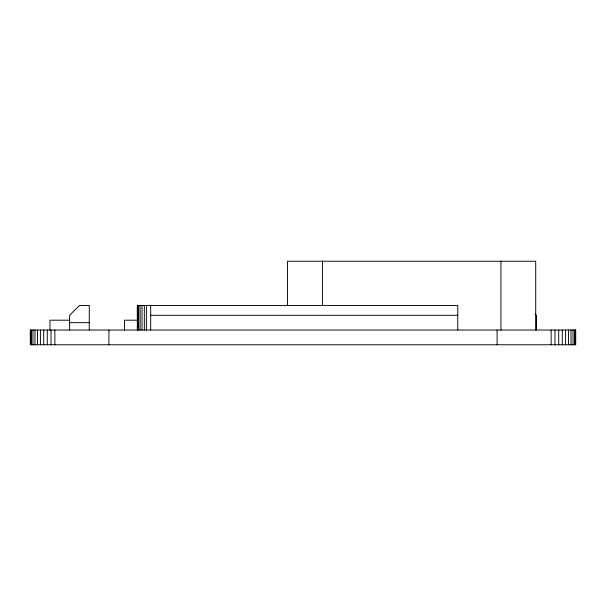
<?xml version="1.0" encoding="UTF-8"?>
<svg xmlns="http://www.w3.org/2000/svg" width="606" height="606" viewBox="0 0 606 606"><rect width="100%" height="100%" fill="white"/><g stroke="black" fill="none" stroke-linecap="round" stroke-linejoin="round"><path stroke-width="0.91" d="M150.682 315.287L457.772 315.287M69.607 320.195L49.957 320.195L49.957 330.028M138.297 320.195L124.541 320.195L124.541 330.028M69.607 322.657L89.264 322.657M535.083 313.976L536.393 315.287L536.393 330.028M575.397 330.028L575.397 344.769M574.496 330.028L574.496 344.769M573.026 330.028L573.026 344.769M571.011 330.028L571.011 344.769M568.504 330.028L568.504 344.769M565.572 330.028L565.572 344.769M562.285 330.028L562.285 344.769M558.724 330.028L558.724 344.769M554.975 330.028L554.975 344.769M551.134 330.028L551.134 344.769M535.704 330.028L535.704 261.231L287.494 261.231L287.494 305.522M500.935 261.231L500.935 330.028M497.087 330.028L497.087 344.769M457.772 330.028L457.772 305.454L137.327 305.454L137.327 330.028M322.46 261.231L322.46 305.522M150.682 305.454L150.682 330.028M146.387 305.454L146.387 330.028M144.334 305.454L144.334 330.028M142.031 305.454L142.031 330.028M140.13 305.454L140.13 330.028M138.683 305.454L138.683 330.028M137.744 305.454L137.744 330.028M137.441 305.454L137.441 330.028M108.913 330.028L108.913 344.769M89.264 330.028L89.264 305.454L79.431 305.454L69.607 315.287L69.607 330.028M54.866 330.028L54.866 344.769M51.025 330.028L51.025 344.769M47.276 330.028L47.276 344.769M43.715 330.028L43.715 344.769M40.428 330.028L40.428 344.769M37.496 330.028L37.496 344.769M34.989 330.028L34.989 344.769M32.974 330.028L32.974 344.769M31.504 330.028L31.504 344.769M30.603 330.028L30.603 344.769M575.7 330.028L30.3 330.028L30.3 344.769L575.7 344.769L575.7 330.028"/></g></svg>
